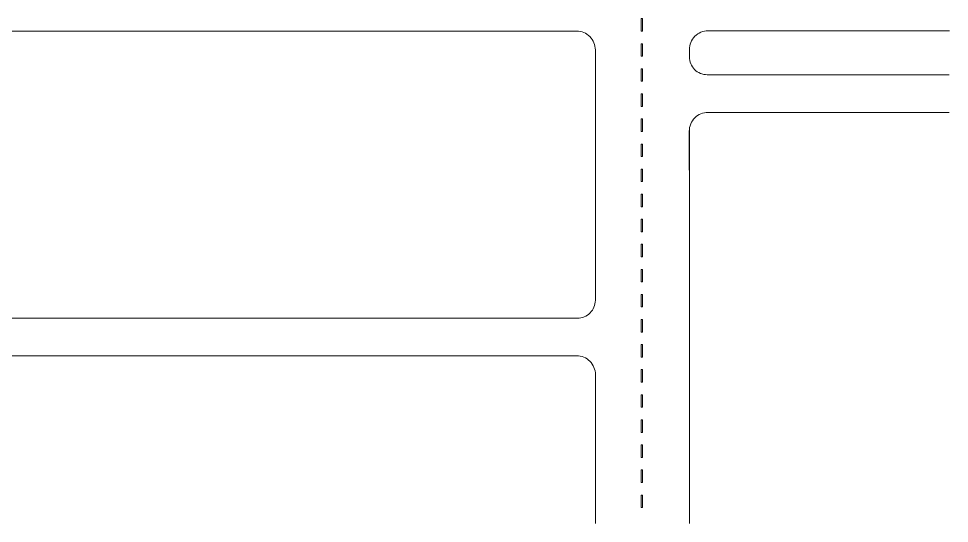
# Model space of a CAD drawing. Header units: metres. Extents: x -18745 to 220762, y -1579758 to -1356048.
# Drawn here: x 66926 to 215558, y -1579758 to -1499238 of the extents above; entities that cross this region are included whole.
import ezdxf

# ---------------------------------------------------------------- set-up
doc = ezdxf.new("R2010")
doc.units = ezdxf.units.M
doc.layers.add('PD-VENT', color=70, linetype='Continuous')
doc.layers.add('Tiles', color=252, linetype='Continuous', lineweight=5)

# ---------------------------------------------------------------- blocks, each defined once
blk = doc.blocks.new('A$C22ed9212')
at = {"layer": 'Tiles', "elevation": 2}
for points in [[(-359206, -521431), (-359006, -521431), (-359006, -523431), (-359206, -523431)], [(-359206, -525431), (-359006, -525431), (-359006, -527431), (-359206, -527431)], [(-359206, -529431), (-359006, -529431), (-359006, -531431), (-359206, -531431)], [(-359206, -533431), (-359006, -533431), (-359006, -535431), (-359206, -535431)], [(-359206, -537431), (-359006, -537431), (-359006, -539431), (-359206, -539431)], [(-359206, -541431), (-359006, -541431), (-359006, -543431), (-359206, -543431)], [(-359206, -545431), (-359006, -545431), (-359006, -547431), (-359206, -547431)], [(-359206, -549431), (-359006, -549431), (-359006, -551431), (-359206, -551431)], [(-359206, -553431), (-359006, -553431), (-359006, -555431), (-359206, -555431)], [(-359206, -557431), (-359006, -557431), (-359006, -559431), (-359206, -559431)], [(-359206, -561431), (-359006, -561431), (-359006, -563431), (-359206, -563431)], [(-359206, -565431), (-359006, -565431), (-359006, -567431), (-359206, -567431)], [(-359206, -569431), (-359006, -569431), (-359006, -571431), (-359206, -571431)], [(-359206, -573431), (-359006, -573431), (-359006, -575431), (-359206, -575431)], [(-359206, -577431), (-359006, -577431), (-359006, -579431), (-359206, -579431)], [(-359206, -581431), (-359006, -581431), (-359006, -583431), (-359206, -583431)], [(-359206, -585431), (-359006, -585431), (-359006, -587431), (-359206, -587431)], [(-359206, -589431), (-359006, -589431), (-359006, -591431), (-359206, -591431)], [(-359206, -593431), (-359006, -593431), (-359006, -595431), (-359206, -595431)], [(-359206, -597431), (-359006, -597431), (-359006, -599431), (-359206, -599431)]]:
    blk.add_lwpolyline(points, close=True, dxfattribs=at)
at = {"layer": 'Tiles', "elevation": 0}
for points in [[(-544317, -523422), (-369719, -523422)], [(-310014, -523375), (-348371, -523375)], [(-366550, -526422), (-366550, -566363)], [(-310027, -530383), (-348671, -530383)], [(-310027, -536383), (-348385, -536383)], [(-351540, -539098), (-351540, -601951)], [(-544303, -569213), (-369419, -569213)], [(-544303, -575213), (-369705, -575213)], [(-366550, -577928), (-366550, -601951)]]:
    blk.add_lwpolyline(points, dxfattribs=at)
for points in [[(-369719, -523422), (-369550, -523422, -0.4142136), (-366550, -526422), (-366550, -532622)], [(-348371, -523375), (-348540, -523375, 0.4142136), (-351540, -526375), (-351540, -527533)], [(-348671, -530383), (-348690, -530383, -0.4142136), (-351540, -527533), (-351540, -527533)], [(-348385, -536383), (-348554, -536383, 0.4142136), (-351554, -539383), (-351554, -545583)], [(-369419, -569213), (-369400, -569213, 0.4142136), (-366550, -566363), (-366550, -566363)], [(-369705, -575213), (-369536, -575213, -0.4142136), (-366536, -578213), (-366536, -584413)]]:
    blk.add_lwpolyline(points, format="xyb", dxfattribs=at)

msp = doc.modelspace()

# ---------------------------------------------------------------- block references
at = {"layer": 'PD-VENT'}
msp.add_blockref('A$C22ed9212', (525571.7, -977806.6, 2.4), dxfattribs=at)

doc.saveas('drawing.dxf')
